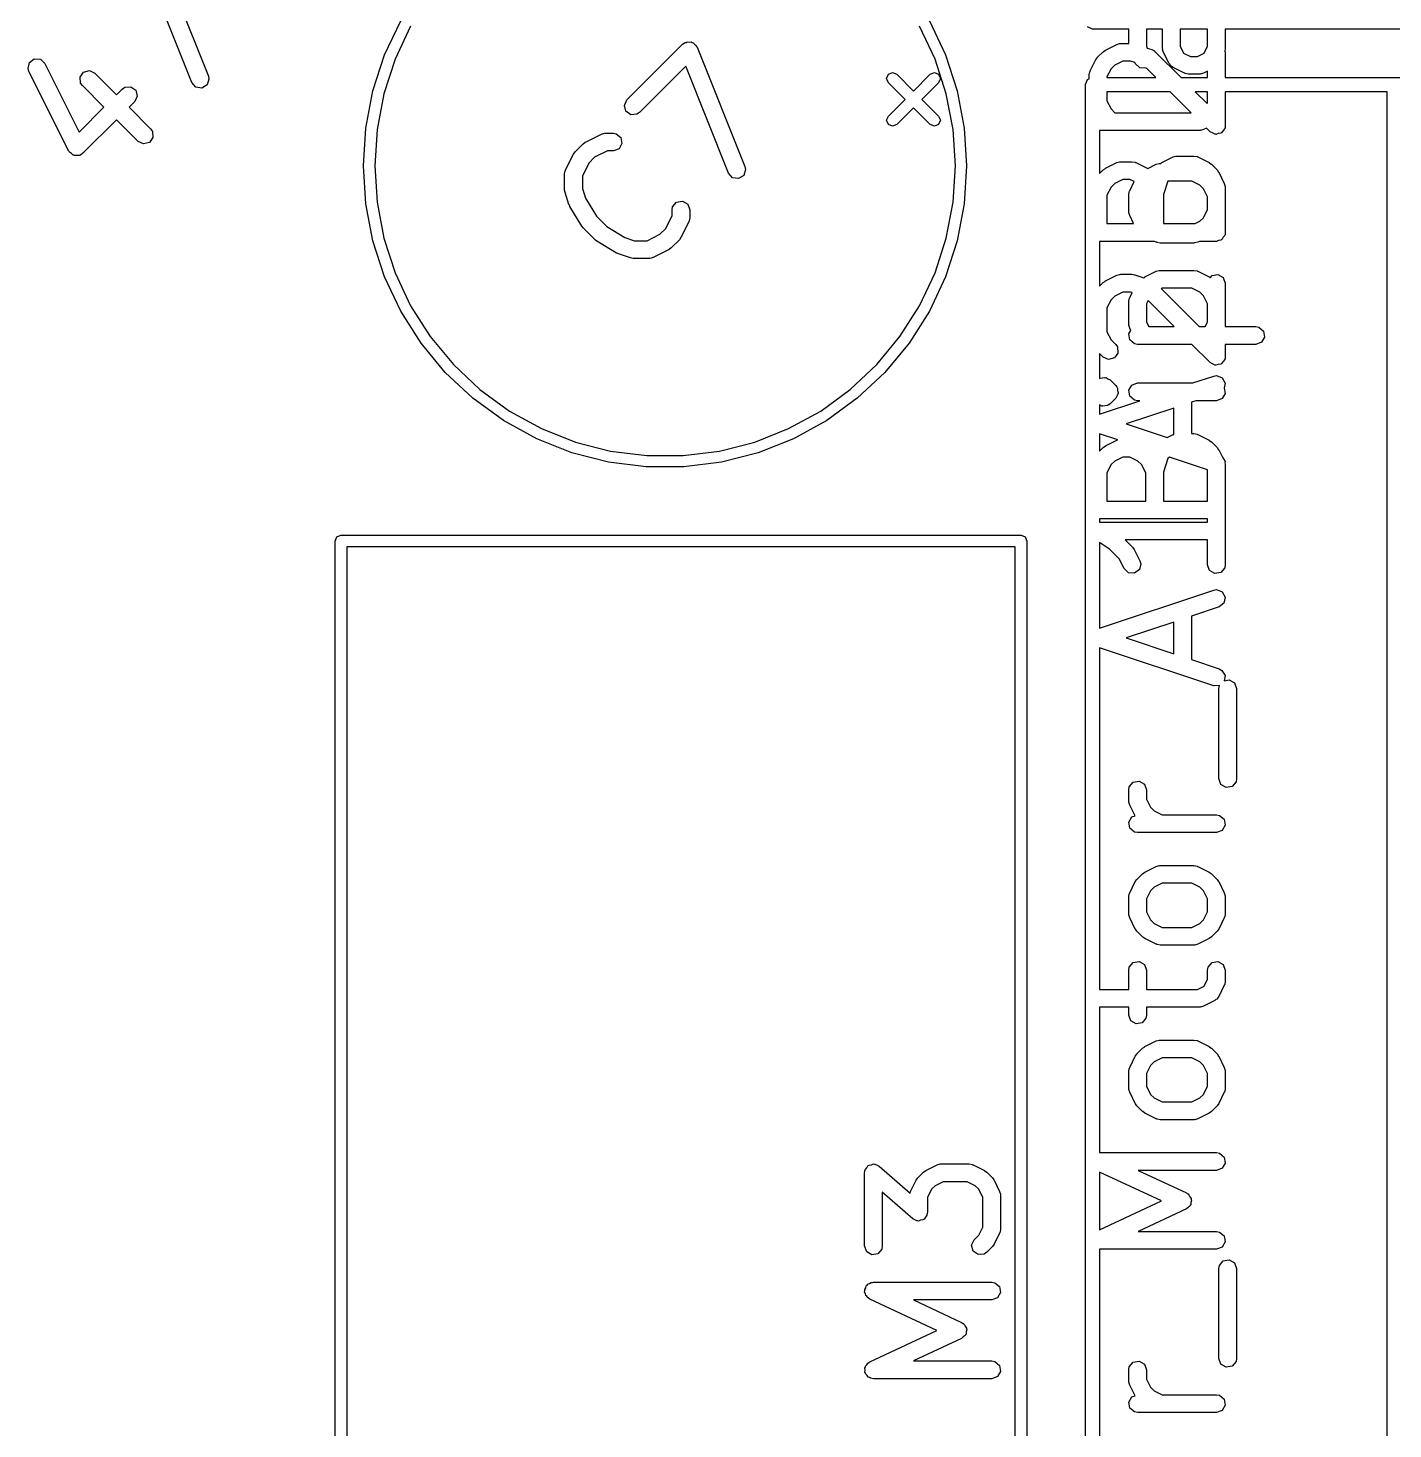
# Model space of a CAD drawing. Extents: x 97.5 to 143.9, y -109.8 to -49.
# Drawn here: x 97.48 to 109.02, y -82.51 to -70.66 of the extents above; entities that cross this region are included whole.
import ezdxf

# ---------------------------------------------------------------- set-up
doc = ezdxf.new("R2010")
doc.units = 0
doc.layers.add('BLACK', color=7, linetype='CONTINUOUS')

msp = doc.modelspace()

# ---------------------------------------------------------------- linework, layer by layer
at = {"layer": 'BLACK', "linetype": 'CONTINUOUS'}
for p, q in [((98.5997, -70.0574), (99.0037, -71.0675)), ((98.8644, -71.1232), (98.5026, -70.2187)), ((100.494, -70.889), (100.631, -70.5993)), ((105.1, -70.5993), (105.236, -70.889)), ((100.714, -70.6451), (100.583, -70.9241)), ((105.148, -70.9241), (105.016, -70.6451)), ((106.48, -70.67), (106.438, -70.6524)), ((106.786, -70.67), (106.48, -70.67)), ((106.786, -70.7917), (106.786, -70.67)), ((106.936, -70.67), (106.936, -70.8156)), ((107.071, -70.67), (106.936, -70.67)), ((107.071, -70.8333), (107.071, -70.67)), ((107.221, -70.67), (107.221, -70.8156)), ((107.452, -70.67), (107.221, -70.67)), ((107.452, -70.8156), (107.452, -70.67)), ((109.21, -70.67), (107.602, -70.67)), ((107.602, -70.67), (107.602, -70.8333)), ((102.543, -71.2696), (103.014, -70.7982)), ((103.014, -70.7982), (103.036, -70.7833)), ((103.036, -70.7833), (103.044, -70.7825)), ((103.044, -70.7825), (103.052, -70.7778)), ((103.052, -70.7778), (103.069, -70.7803)), ((103.069, -70.7803), (103.087, -70.7788)), ((103.087, -70.7788), (103.094, -70.7839)), ((103.094, -70.7839), (103.103, -70.7852)), ((103.103, -70.7852), (103.114, -70.7982)), ((103.114, -70.7982), (103.129, -70.8082)), ((103.129, -70.8082), (103.131, -70.8168)), ((103.131, -70.8168), (103.137, -70.8234)), ((103.137, -70.8234), (103.541, -71.8336)), ((106.57, -70.8613), (106.588, -70.8484)), ((106.588, -70.8484), (106.589, -70.8472)), ((106.589, -70.8472), (106.684, -70.7996)), ((106.684, -70.7996), (106.709, -70.7922)), ((106.709, -70.7922), (106.714, -70.7932)), ((106.714, -70.7932), (106.718, -70.7917)), ((106.718, -70.7917), (106.786, -70.7917)), ((106.936, -70.8156), (106.943, -70.8311)), ((106.943, -70.8311), (106.98, -70.8431)), ((106.98, -70.8431), (107.003, -70.8555)), ((107.073, -70.8375), (107.071, -70.8333)), ((107.072, -70.8419), (107.073, -70.8375)), ((107.079, -70.8669), (107.072, -70.8419)), ((107.221, -70.8156), (107.25, -70.8727)), ((107.424, -70.8727), (107.452, -70.8156)), ((107.602, -70.8333), (107.598, -70.8558)), ((97.479, -71.0029), (97.491, -70.953)), ((97.491, -70.953), (97.5322, -70.9225)), ((97.5322, -70.9225), (97.5834, -70.9256)), ((97.5834, -70.9256), (97.6206, -70.9608)), ((97.6206, -70.9608), (97.9108, -71.5412)), ((100.395, -71.1936), (100.494, -70.889)), ((100.583, -70.9241), (100.488, -71.2172)), ((105.243, -71.2172), (105.148, -70.9241)), ((105.236, -70.889), (105.335, -71.1936)), ((106.46, -71.0236), (106.508, -70.9284)), ((106.508, -70.9284), (106.521, -70.9104)), ((106.521, -70.9104), (106.522, -70.9089)), ((106.522, -70.9089), (106.57, -70.8613)), ((106.736, -70.9417), (106.667, -70.9759)), ((106.801, -70.9417), (106.736, -70.9417)), ((106.837, -70.9537), (106.801, -70.9417)), ((106.841, -70.9621), (106.837, -70.9537)), ((106.879, -70.9974), (106.841, -70.9621)), ((107.003, -70.8555), (107.005, -70.8594)), ((107.005, -70.8594), (107.009, -70.8613)), ((107.009, -70.8613), (107.228, -71.08)), ((107.127, -70.9621), (107.079, -70.8669)), ((107.135, -70.9698), (107.127, -70.9621)), ((107.14, -70.9801), (107.135, -70.9698)), ((107.25, -70.8727), (107.307, -70.9012)), ((107.307, -70.9012), (107.367, -70.9012)), ((107.367, -70.9012), (107.424, -70.8727)), ((107.598, -70.8558), (107.602, -70.8667)), ((107.602, -70.8667), (107.602, -71.08)), ((97.4865, -71.0279), (97.479, -71.0029)), ((97.8232, -71.7013), (97.4865, -71.0279)), ((97.9188, -71.076), (97.9483, -71.0339)), ((97.9233, -71.1271), (97.9188, -71.076)), ((97.9483, -71.0339), (97.9978, -71.0207)), ((97.9978, -71.0207), (98.0443, -71.0423)), ((98.0443, -71.0423), (98.227, -71.225)), ((99.0037, -71.0675), (99.009, -71.093)), ((103.04, -70.9847), (102.649, -71.3757)), ((103.402, -71.8893), (103.04, -70.9847)), ((104.739, -71.088), (104.754, -71.0527)), ((104.754, -71.1234), (104.739, -71.088)), ((104.754, -71.0527), (104.789, -71.038)), ((104.789, -71.038), (104.825, -71.0527)), ((104.825, -71.0527), (104.966, -71.1941)), ((104.966, -71.1941), (105.108, -71.0527)), ((105.108, -71.0527), (105.143, -71.038)), ((105.143, -71.038), (105.178, -71.0527)), ((105.178, -71.0527), (105.193, -71.088)), ((105.193, -71.088), (105.178, -71.1234)), ((106.452, -71.0571), (106.457, -71.0315)), ((106.452, -71.0914), (106.452, -71.0571)), ((106.457, -71.0315), (106.46, -71.0281)), ((106.46, -71.0281), (106.46, -71.0236)), ((106.637, -71.0063), (106.602, -71.0748)), ((106.602, -71.0748), (106.602, -71.08)), ((106.602, -71.08), (107.016, -71.08)), ((106.667, -70.9759), (106.637, -71.0063)), ((106.93, -71.0005), (106.879, -70.9974)), ((106.933, -70.9978), (106.93, -71.0005)), ((107.016, -71.08), (106.933, -70.9978)), ((107.161, -70.9957), (107.14, -70.9801)), ((107.256, -71.0433), (107.161, -70.9957)), ((107.228, -71.08), (107.452, -71.08)), ((107.26, -71.0438), (107.256, -71.0433)), ((107.264, -71.0467), (107.26, -71.0438)), ((107.289, -71.0512), (107.264, -71.0467)), ((107.385, -71.0512), (107.289, -71.0512)), ((107.389, -71.0497), (107.385, -71.0512)), ((107.393, -71.0507), (107.389, -71.0497)), ((107.418, -71.0433), (107.393, -71.0507)), ((107.452, -71.0261), (107.418, -71.0433)), ((107.452, -71.08), (107.452, -71.0261)), ((107.602, -71.08), (109.28, -71.08)), ((97.9382, -71.1484), (97.9233, -71.1271)), ((98.1209, -71.3311), (97.9382, -71.1484)), ((98.227, -71.225), (98.275, -71.177)), ((98.275, -71.177), (98.2963, -71.1621)), ((98.2963, -71.1621), (98.3474, -71.1576)), ((98.3474, -71.1576), (98.3894, -71.187)), ((98.3894, -71.187), (98.4027, -71.2366)), ((98.8986, -71.1615), (98.8644, -71.1232)), ((98.9494, -71.1688), (98.8986, -71.1615)), ((98.993, -71.1418), (98.9494, -71.1688)), ((99.009, -71.093), (98.993, -71.1418)), ((100.335, -71.5081), (100.395, -71.1936)), ((104.895, -71.2648), (104.754, -71.1234)), ((105.178, -71.1234), (105.037, -71.2648)), ((105.335, -71.1936), (105.395, -71.5081)), ((106.42, -71.14), (106.438, -71.0976)), ((106.42, -86.2552), (106.42, -71.14)), ((106.438, -71.0976), (106.452, -71.0914)), ((106.602, -71.2), (106.602, -71.2775)), ((107.136, -71.2), (106.602, -71.2)), ((107.313, -71.3774), (107.136, -71.2)), ((107.348, -71.2), (107.448, -71.3004)), ((107.452, -71.2), (107.348, -71.2)), ((107.452, -71.2918), (107.452, -71.2)), ((108.97, -71.2), (107.602, -71.2)), ((107.602, -71.2), (107.602, -71.4857)), ((108.97, -91.4), (108.97, -71.2)), ((98.381, -71.2831), (98.333, -71.3311)), ((98.4027, -71.2366), (98.381, -71.2831)), ((100.488, -71.2172), (100.43, -71.5201)), ((102.521, -71.3161), (102.543, -71.2696)), ((102.534, -71.3657), (102.521, -71.3161)), ((104.754, -71.4062), (104.895, -71.2648)), ((105.037, -71.2648), (105.178, -71.4062)), ((105.301, -71.5201), (105.243, -71.2172)), ((106.602, -71.2775), (106.637, -71.346)), ((107.448, -71.3004), (107.452, -71.2918)), ((97.9108, -71.5412), (98.1209, -71.3311)), ((98.227, -71.4371), (97.9433, -71.7208)), ((98.4096, -71.6198), (98.227, -71.4371)), ((98.333, -71.3311), (98.5157, -71.5138)), ((102.576, -71.3951), (102.534, -71.3657)), ((102.628, -71.3906), (102.576, -71.3951)), ((102.649, -71.3757), (102.628, -71.3906)), ((104.739, -71.4416), (104.754, -71.4062)), ((104.754, -71.4769), (104.739, -71.4416)), ((104.966, -71.3355), (104.825, -71.4769)), ((105.108, -71.4769), (104.966, -71.3355)), ((105.178, -71.4062), (105.193, -71.4416)), ((105.193, -71.4416), (105.178, -71.4769)), ((106.637, -71.346), (106.668, -71.3774)), ((106.668, -71.3774), (107.313, -71.3774)), ((98.5157, -71.5138), (98.5307, -71.5351)), ((98.5307, -71.5351), (98.5351, -71.5862)), ((100.315, -71.8277), (100.335, -71.5081)), ((100.43, -71.5201), (100.41, -71.8277)), ((102.192, -71.626), (102.327, -71.5586)), ((102.327, -71.5586), (102.352, -71.5512)), ((102.352, -71.5512), (102.356, -71.5522)), ((102.356, -71.5522), (102.36, -71.5507)), ((102.36, -71.5507), (102.428, -71.5507)), ((102.428, -71.5507), (102.453, -71.5552)), ((102.453, -71.5552), (102.492, -71.5882)), ((104.789, -71.4916), (104.754, -71.4769)), ((104.825, -71.4769), (104.789, -71.4916)), ((105.143, -71.4916), (105.108, -71.4769)), ((105.178, -71.4769), (105.143, -71.4916)), ((105.32, -71.8277), (105.301, -71.5201)), ((105.395, -71.5081), (105.415, -71.8277)), ((107.385, -71.5274), (106.54, -71.5274)), ((106.54, -71.5274), (106.54, -71.8908)), ((107.389, -71.5258), (107.385, -71.5274)), ((107.393, -71.5269), (107.389, -71.5258)), ((107.418, -71.5195), (107.393, -71.5269)), ((107.443, -71.5071), (107.418, -71.5195)), ((107.474, -71.5387), (107.443, -71.5071)), ((107.495, -71.5483), (107.474, -71.5387)), ((107.514, -71.5596), (107.495, -71.5483)), ((107.518, -71.559), (107.514, -71.5596)), ((107.521, -71.5604), (107.518, -71.559)), ((107.543, -71.5546), (107.521, -71.5604)), ((107.565, -71.5507), (107.543, -71.5546)), ((107.567, -71.548), (107.565, -71.5507)), ((107.57, -71.5472), (107.567, -71.548)), ((107.583, -71.5287), (107.57, -71.5472)), ((107.598, -71.5114), (107.583, -71.5287)), ((107.599, -71.5068), (107.598, -71.5114)), ((107.6, -71.5051), (107.599, -71.5068)), ((107.602, -71.4857), (107.6, -71.5018)), ((107.6, -71.5018), (107.6, -71.5051)), ((98.4561, -71.6415), (98.4096, -71.6198)), ((98.5057, -71.6282), (98.4561, -71.6415)), ((98.5351, -71.5862), (98.5057, -71.6282)), ((102.105, -71.7074), (102.172, -71.64)), ((102.172, -71.64), (102.191, -71.6272)), ((102.191, -71.6272), (102.192, -71.626)), ((102.501, -71.6387), (102.476, -71.6832)), ((102.492, -71.5882), (102.501, -71.6387)), ((97.8273, -71.7053), (97.8232, -71.7013)), ((97.8288, -71.7108), (97.8273, -71.7053)), ((97.8456, -71.7226), (97.8288, -71.7108)), ((97.8604, -71.7366), (97.8456, -71.7226)), ((97.8662, -71.737), (97.8604, -71.7366)), ((97.8708, -71.7402), (97.8662, -71.737)), ((97.8912, -71.7385), (97.8708, -71.7402)), ((97.9116, -71.7397), (97.8912, -71.7385)), ((97.9162, -71.7363), (97.9116, -71.7397)), ((97.922, -71.7358), (97.9162, -71.7363)), ((97.9433, -71.7208), (97.922, -71.7358)), ((102.024, -71.8615), (102.091, -71.7269)), ((102.091, -71.7269), (102.104, -71.7088)), ((102.104, -71.7088), (102.105, -71.7074)), ((102.27, -71.7547), (102.22, -71.8048)), ((102.378, -71.7007), (102.27, -71.7547)), ((102.428, -71.7007), (102.378, -71.7007)), ((102.476, -71.6832), (102.428, -71.7007)), ((106.589, -71.8472), (106.684, -71.7996)), ((106.684, -71.7996), (106.709, -71.7922)), ((106.709, -71.7922), (106.714, -71.7932)), ((106.714, -71.7932), (106.718, -71.7917)), ((106.718, -71.7917), (106.813, -71.7917)), ((106.813, -71.7917), (106.839, -71.7962)), ((106.839, -71.7962), (106.842, -71.7991)), ((106.842, -71.7991), (106.847, -71.7996)), ((106.847, -71.7996), (106.942, -71.8472)), ((107.064, -71.8008), (107.065, -71.7996)), ((107.065, -71.7996), (107.161, -71.752)), ((107.161, -71.752), (107.185, -71.7445)), ((107.185, -71.7445), (107.19, -71.7456)), ((107.19, -71.7456), (107.194, -71.744)), ((107.194, -71.744), (107.337, -71.744)), ((107.337, -71.744), (107.363, -71.7486)), ((107.363, -71.7486), (107.366, -71.7515)), ((107.366, -71.7515), (107.37, -71.752)), ((107.37, -71.752), (107.466, -71.7996)), ((107.466, -71.7996), (107.484, -71.8129)), ((100.335, -72.1473), (100.315, -71.8277)), ((100.41, -71.8277), (100.43, -72.1354)), ((102.016, -71.8951), (102.02, -71.8694)), ((102.016, -72.0298), (102.016, -71.8951)), ((102.02, -71.8694), (102.023, -71.866)), ((102.023, -71.866), (102.024, -71.8615)), ((102.22, -71.8048), (102.166, -71.9128)), ((102.166, -71.9128), (102.166, -72.0176)), ((103.436, -71.9275), (103.402, -71.8893)), ((103.53, -71.9078), (103.487, -71.9348)), ((103.546, -71.8591), (103.53, -71.9078)), ((103.541, -71.8336), (103.546, -71.8591)), ((105.301, -72.1354), (105.32, -71.8277)), ((105.415, -71.8277), (105.395, -72.1473)), ((106.54, -71.8908), (106.57, -71.8613)), ((106.57, -71.8613), (106.588, -71.8484)), ((106.588, -71.8484), (106.589, -71.8472)), ((106.942, -71.8472), (106.946, -71.8499)), ((106.946, -71.8499), (107.018, -71.8139)), ((107.018, -71.8139), (107.043, -71.8064)), ((107.043, -71.8064), (107.047, -71.8075)), ((107.047, -71.8075), (107.051, -71.806)), ((107.051, -71.806), (107.057, -71.806)), ((107.057, -71.806), (107.064, -71.8008)), ((107.484, -71.8129), (107.485, -71.8136)), ((107.485, -71.8136), (107.533, -71.8613)), ((107.533, -71.8613), (107.546, -71.8796)), ((107.546, -71.8796), (107.547, -71.8807)), ((107.547, -71.8807), (107.594, -71.976)), ((102.016, -72.0313), (102.016, -72.0298)), ((102.02, -72.0535), (102.016, -72.0313)), ((102.166, -72.0176), (102.193, -72.0993)), ((103.487, -71.9348), (103.436, -71.9275)), ((106.637, -72.0063), (106.602, -72.0748)), ((106.667, -71.9759), (106.637, -72.0063)), ((106.736, -71.9417), (106.667, -71.9759)), ((106.795, -71.9417), (106.736, -71.9417)), ((106.794, -72.0379), (106.832, -71.9602)), ((106.832, -71.9602), (106.795, -71.9417)), ((107.116, -71.956), (107.079, -72.0693)), ((107.319, -71.956), (107.116, -71.956)), ((107.388, -71.9902), (107.319, -71.956)), ((107.418, -72.0206), (107.388, -71.9902)), ((107.452, -72.0891), (107.418, -72.0206)), ((107.594, -71.976), (107.602, -72.0009)), ((107.602, -72.0009), (107.601, -72.0053)), ((107.601, -72.0053), (107.602, -72.0095)), ((107.602, -72.0095), (107.602, -72.3905)), ((100.395, -72.4619), (100.335, -72.1473)), ((100.43, -72.1354), (100.488, -72.4382)), ((102.053, -72.1545), (102.02, -72.0535)), ((102.056, -72.1573), (102.053, -72.1545)), ((102.193, -72.0993), (102.285, -72.2526)), ((102.929, -72.1725), (102.962, -72.1332)), ((102.962, -72.1332), (103.013, -72.1243)), ((103.013, -72.1243), (103.057, -72.1499)), ((103.057, -72.1499), (103.075, -72.1981)), ((105.243, -72.4382), (105.301, -72.1354)), ((105.395, -72.1473), (105.335, -72.4619)), ((106.602, -72.0748), (106.602, -72.3155)), ((106.786, -72.0714), (106.79, -72.0458)), ((106.786, -72.2143), (106.786, -72.0714)), ((106.79, -72.0458), (106.793, -72.0423)), ((106.793, -72.0423), (106.794, -72.0379)), ((107.079, -72.0693), (107.079, -72.3155)), ((107.452, -72.1966), (107.452, -72.0891)), ((102.06, -72.1694), (102.056, -72.1573)), ((102.161, -72.3377), (102.06, -72.1694)), ((102.285, -72.2526), (102.373, -72.3406)), ((102.871, -72.3557), (102.925, -72.2478)), ((102.925, -72.1981), (102.929, -72.1725)), ((102.925, -72.2478), (102.925, -72.1981)), ((103.075, -72.2655), (103.07, -72.2911)), ((103.075, -72.1981), (103.075, -72.2655)), ((106.787, -72.2185), (106.786, -72.2143)), ((106.786, -72.2229), (106.787, -72.2185)), ((106.794, -72.2478), (106.786, -72.2229)), ((106.827, -72.3155), (106.794, -72.2478)), ((107.388, -72.2955), (107.418, -72.2651)), ((107.418, -72.2651), (107.452, -72.1966)), ((102.164, -72.3399), (102.161, -72.3377)), ((102.172, -72.3522), (102.164, -72.3399)), ((102.273, -72.4532), (102.172, -72.3522)), ((102.373, -72.3406), (102.526, -72.4326)), ((102.821, -72.4059), (102.871, -72.3557)), ((103.067, -72.299), (103, -72.4337)), ((103.068, -72.2946), (103.067, -72.299)), ((103.07, -72.2911), (103.068, -72.2946)), ((106.602, -72.3155), (106.827, -72.3155)), ((107.079, -72.3155), (107.348, -72.3155)), ((107.348, -72.3155), (107.388, -72.2955)), ((107.602, -72.3905), (107.601, -72.4002)), ((100.494, -72.7665), (100.395, -72.4619)), ((100.488, -72.4382), (100.583, -72.7314)), ((102.277, -72.4547), (102.273, -72.4532)), ((102.288, -72.4645), (102.277, -72.4547)), ((102.456, -72.5655), (102.288, -72.4645)), ((102.526, -72.4326), (102.608, -72.4598)), ((102.608, -72.4598), (102.713, -72.4598)), ((102.713, -72.4598), (102.821, -72.4059)), ((102.986, -72.4532), (102.918, -72.5205)), ((103, -72.4337), (102.986, -72.4517)), ((102.986, -72.4517), (102.986, -72.4532)), ((105.148, -72.7314), (105.243, -72.4382)), ((105.335, -72.4619), (105.236, -72.7665)), ((107.005, -72.4655), (106.54, -72.4655)), ((106.54, -72.4655), (106.54, -72.8432)), ((107.018, -72.4718), (107.005, -72.4655)), ((107.022, -72.4724), (107.018, -72.4718)), ((107.026, -72.4752), (107.022, -72.4724)), ((107.051, -72.4798), (107.026, -72.4752)), ((107.337, -72.4798), (107.051, -72.4798)), ((107.341, -72.4782), (107.337, -72.4798)), ((107.345, -72.4793), (107.341, -72.4782)), ((107.37, -72.4718), (107.345, -72.4793)), ((107.383, -72.4655), (107.37, -72.4718)), ((107.527, -72.4655), (107.383, -72.4655)), ((107.546, -72.4588), (107.527, -72.4655)), ((107.565, -72.4554), (107.546, -72.4588)), ((107.569, -72.4502), (107.565, -72.4554)), ((107.576, -72.4479), (107.569, -72.4502)), ((107.585, -72.4311), (107.576, -72.4479)), ((107.598, -72.4161), (107.585, -72.4311)), ((107.6, -72.4064), (107.598, -72.4161)), ((107.601, -72.4035), (107.6, -72.4064)), ((107.601, -72.4002), (107.601, -72.4035)), ((102.46, -72.5662), (102.456, -72.5655)), ((102.471, -72.5723), (102.46, -72.5662)), ((102.572, -72.606), (102.471, -72.5723)), ((102.574, -72.606), (102.572, -72.606)), ((102.596, -72.6098), (102.574, -72.606)), ((102.731, -72.6098), (102.596, -72.6098)), ((102.735, -72.6083), (102.731, -72.6098)), ((102.739, -72.6094), (102.735, -72.6083)), ((102.764, -72.6019), (102.739, -72.6094)), ((102.899, -72.5346), (102.764, -72.6019)), ((102.9, -72.5334), (102.899, -72.5346)), ((102.918, -72.5205), (102.9, -72.5334)), ((100.583, -72.7314), (100.714, -73.0104)), ((105.016, -73.0104), (105.148, -72.7314)), ((106.684, -72.752), (106.709, -72.7445)), ((106.709, -72.7445), (106.714, -72.7456)), ((106.714, -72.7456), (106.718, -72.744)), ((106.718, -72.744), (106.813, -72.744)), ((106.813, -72.744), (106.835, -72.7479)), ((106.835, -72.7479), (106.837, -72.7479)), ((106.837, -72.7479), (106.913, -72.7733)), ((106.922, -72.7663), (107.018, -72.7186)), ((107.018, -72.7186), (107.043, -72.7112)), ((107.043, -72.7112), (107.047, -72.7122)), ((107.047, -72.7122), (107.051, -72.7107)), ((107.051, -72.7107), (107.337, -72.7107)), ((107.337, -72.7107), (107.363, -72.7152)), ((107.363, -72.7152), (107.366, -72.7181)), ((107.366, -72.7181), (107.37, -72.7186)), ((107.37, -72.7186), (107.466, -72.7663)), ((107.49, -72.7541), (107.54, -72.7452)), ((107.54, -72.7452), (107.585, -72.7708)), ((100.631, -73.0562), (100.494, -72.7665)), ((105.236, -72.7665), (105.1, -73.0562)), ((106.54, -72.8432), (106.57, -72.8136)), ((106.57, -72.8136), (106.588, -72.8008)), ((106.588, -72.8008), (106.589, -72.7996)), ((106.589, -72.7996), (106.684, -72.752)), ((106.913, -72.7733), (106.921, -72.7674)), ((106.921, -72.7674), (106.922, -72.7663)), ((107.069, -72.8607), (107.06, -72.865)), ((107.06, -72.865), (107.382, -73.1869)), ((107.319, -72.8607), (107.069, -72.8607)), ((107.388, -72.895), (107.319, -72.8607)), ((107.466, -72.7663), (107.474, -72.7727)), ((107.474, -72.7727), (107.49, -72.7541)), ((107.585, -72.7708), (107.602, -72.819)), ((107.602, -72.819), (107.602, -73.1869)), ((106.637, -72.9587), (106.602, -73.0272)), ((106.667, -72.9283), (106.637, -72.9587)), ((106.736, -72.894), (106.667, -72.9283)), ((106.801, -72.894), (106.736, -72.894)), ((106.786, -72.9762), (106.79, -72.9505)), ((106.786, -73.1667), (106.786, -72.9762)), ((106.79, -72.9505), (106.793, -72.9471)), ((106.793, -72.9471), (106.794, -72.9426)), ((106.794, -72.9426), (106.816, -72.8989)), ((106.816, -72.8989), (106.801, -72.894)), ((106.95, -72.9663), (106.936, -72.9939)), ((107.17, -73.1869), (106.95, -72.9663)), ((107.418, -72.9254), (107.388, -72.895)), ((107.452, -72.9939), (107.418, -72.9254)), ((100.802, -73.3266), (100.631, -73.0562)), ((100.714, -73.0104), (100.879, -73.2707)), ((104.851, -73.2707), (105.016, -73.0104)), ((105.1, -73.0562), (104.928, -73.3266)), ((106.602, -73.0272), (106.602, -73.2299)), ((106.936, -72.9939), (106.936, -73.149)), ((107.452, -73.149), (107.452, -72.9939)), ((106.787, -73.1709), (106.786, -73.1667)), ((106.786, -73.1752), (106.787, -73.1709)), ((106.794, -73.2002), (106.786, -73.1752)), ((106.787, -73.2489), (106.804, -73.22)), ((106.804, -73.22), (106.794, -73.2002)), ((106.936, -73.149), (106.955, -73.1869)), ((106.955, -73.1869), (107.17, -73.1869)), ((107.382, -73.1869), (107.433, -73.1869)), ((107.433, -73.1869), (107.452, -73.149)), ((107.602, -73.1869), (107.861, -73.1869)), ((107.861, -73.1869), (107.886, -73.1914)), ((107.886, -73.1914), (107.926, -73.2244)), ((101.006, -73.5733), (100.802, -73.3266)), ((100.879, -73.2707), (101.076, -73.5082)), ((104.655, -73.5082), (104.851, -73.2707)), ((104.928, -73.3266), (104.724, -73.5733)), ((106.602, -73.2299), (106.637, -73.2984)), ((106.637, -73.2984), (106.676, -73.3374)), ((106.676, -73.3374), (106.691, -73.3588)), ((106.796, -73.2994), (106.787, -73.2489)), ((106.835, -73.3324), (106.796, -73.2994)), ((106.861, -73.3369), (106.835, -73.3324)), ((107.32, -73.3369), (106.861, -73.3369)), ((107.474, -73.4911), (107.32, -73.3369)), ((107.861, -73.3369), (107.602, -73.3369)), ((107.602, -73.3369), (107.602, -73.4381)), ((107.909, -73.3194), (107.861, -73.3369)), ((107.935, -73.2749), (107.909, -73.3194)), ((107.926, -73.2244), (107.935, -73.2749)), ((106.57, -73.4435), (106.54, -73.4139)), ((106.54, -73.4139), (106.54, -73.6248)), ((106.616, -73.4652), (106.57, -73.4435)), ((106.666, -73.4519), (106.616, -73.4652)), ((106.695, -73.4099), (106.666, -73.4519)), ((106.691, -73.3588), (106.695, -73.4099)), ((107.599, -73.4592), (107.598, -73.4637)), ((107.6, -73.4575), (107.599, -73.4592)), ((107.602, -73.4381), (107.6, -73.4542)), ((107.6, -73.4542), (107.6, -73.4575)), ((101.24, -73.7926), (101.006, -73.5733)), ((101.076, -73.5082), (101.3, -73.7192)), ((104.43, -73.7192), (104.655, -73.5082)), ((104.724, -73.5733), (104.491, -73.7926)), ((107.495, -73.5007), (107.474, -73.4911)), ((107.514, -73.512), (107.495, -73.5007)), ((107.518, -73.5114), (107.514, -73.512)), ((107.521, -73.5128), (107.518, -73.5114)), ((107.543, -73.507), (107.521, -73.5128)), ((107.565, -73.503), (107.543, -73.507)), ((107.567, -73.5004), (107.565, -73.503)), ((107.57, -73.4995), (107.567, -73.5004)), ((107.583, -73.481), (107.57, -73.4995)), ((107.598, -73.4637), (107.583, -73.481)), ((106.54, -73.6248), (106.543, -73.6225)), ((106.543, -73.6225), (106.563, -73.6208)), ((106.563, -73.6208), (106.582, -73.6158)), ((106.582, -73.6158), (106.588, -73.6186)), ((106.588, -73.6186), (106.594, -73.618)), ((106.594, -73.618), (106.61, -73.6292)), ((106.61, -73.6292), (106.628, -73.6374)), ((106.628, -73.6374), (106.676, -73.6851)), ((106.676, -73.6851), (106.681, -73.6932)), ((106.681, -73.6932), (106.684, -73.6951)), ((106.684, -73.6951), (106.685, -73.6983)), ((106.787, -73.7251), (106.813, -73.6806)), ((106.813, -73.6806), (106.861, -73.6631)), ((106.861, -73.6631), (107.329, -73.6631)), ((107.329, -73.6631), (107.504, -73.605)), ((107.504, -73.605), (107.529, -73.6012)), ((107.529, -73.6012), (107.577, -73.6201)), ((107.577, -73.6201), (107.602, -73.6652)), ((107.602, -73.6652), (107.593, -73.7058)), ((101.499, -73.9808), (101.24, -73.7926)), ((101.3, -73.7192), (101.55, -73.9004)), ((104.181, -73.9004), (104.43, -73.7192)), ((104.491, -73.7926), (104.232, -73.9808)), ((106.54, -73.9263), (106.879, -73.8131)), ((106.676, -73.7911), (106.628, -73.8387)), ((106.684, -73.7735), (106.676, -73.7911)), ((106.695, -73.7575), (106.684, -73.7735)), ((106.685, -73.6983), (106.685, -73.6985)), ((106.685, -73.6985), (106.688, -73.7006)), ((106.688, -73.7006), (106.688, -73.7026)), ((106.688, -73.7026), (106.691, -73.7064)), ((106.691, -73.7064), (106.692, -73.7258)), ((106.692, -73.7258), (106.697, -73.7446)), ((106.696, -73.7511), (106.695, -73.7541)), ((106.695, -73.7541), (106.695, -73.7575)), ((106.697, -73.7446), (106.696, -73.7477)), ((106.696, -73.7477), (106.696, -73.7511)), ((106.796, -73.7756), (106.787, -73.7251)), ((106.835, -73.8086), (106.796, -73.7756)), ((106.861, -73.8131), (106.835, -73.8086)), ((106.879, -73.8131), (106.861, -73.8131)), ((107.354, -73.8131), (107.317, -73.8255)), ((107.527, -73.8131), (107.354, -73.8131)), ((107.576, -73.7955), (107.527, -73.8131)), ((107.601, -73.7511), (107.576, -73.7955)), ((107.593, -73.7058), (107.601, -73.7511)), ((101.55, -73.9004), (101.82, -74.049)), ((103.91, -74.049), (104.181, -73.9004)), ((106.556, -73.8582), (106.54, -73.8472)), ((106.54, -73.8472), (106.54, -73.9263)), ((106.562, -73.8576), (106.556, -73.8582)), ((106.568, -73.8604), (106.562, -73.8576)), ((106.587, -73.8554), (106.568, -73.8604)), ((106.607, -73.8537), (106.587, -73.8554)), ((106.615, -73.848), (106.607, -73.8537)), ((106.618, -73.8472), (106.615, -73.848)), ((106.62, -73.8444), (106.618, -73.8472)), ((106.628, -73.8387), (106.62, -73.8444)), ((107.167, -73.8755), (106.765, -74.0095)), ((107.167, -74.0978), (107.167, -73.8755)), ((107.317, -73.8255), (107.317, -74.0917)), ((101.78, -74.1351), (101.499, -73.9808)), ((101.82, -74.049), (102.107, -74.1624)), ((103.624, -74.1624), (103.91, -74.049)), ((104.232, -73.9808), (103.951, -74.1351)), ((106.765, -74.0095), (107.11, -74.1247)), ((102.077, -74.2529), (101.78, -74.1351)), ((102.107, -74.1624), (102.405, -74.2391)), ((103.325, -74.2391), (103.624, -74.1624)), ((103.951, -74.1351), (103.653, -74.2529)), ((106.694, -74.1442), (106.54, -74.0928)), ((106.54, -74.0928), (106.54, -74.2385)), ((106.589, -74.1948), (106.684, -74.1472)), ((106.684, -74.1472), (106.694, -74.1442)), ((107.11, -74.1247), (107.161, -74.0996)), ((107.161, -74.0996), (107.167, -74.0978)), ((107.317, -74.0917), (107.337, -74.0917)), ((107.337, -74.0917), (107.363, -74.0962)), ((107.363, -74.0962), (107.366, -74.0991)), ((107.366, -74.0991), (107.37, -74.0996)), ((107.37, -74.0996), (107.466, -74.1472)), ((107.466, -74.1472), (107.484, -74.1606)), ((107.484, -74.1606), (107.485, -74.1613)), ((107.485, -74.1613), (107.533, -74.2089)), ((102.387, -74.3326), (102.077, -74.2529)), ((102.405, -74.2391), (102.711, -74.2777)), ((102.711, -74.2777), (103.019, -74.2777)), ((103.019, -74.2777), (103.325, -74.2391)), ((103.653, -74.2529), (103.343, -74.3326)), ((106.54, -74.2385), (106.57, -74.2089)), ((106.57, -74.2089), (106.588, -74.196)), ((106.588, -74.196), (106.589, -74.1948)), ((107.533, -74.2089), (107.546, -74.2272)), ((107.546, -74.2272), (107.547, -74.2284)), ((107.547, -74.2284), (107.578, -74.2903)), ((102.705, -74.3727), (102.387, -74.3326)), ((103.025, -74.3727), (102.705, -74.3727)), ((103.343, -74.3326), (103.025, -74.3727)), ((106.637, -74.354), (106.602, -74.4225)), ((106.667, -74.3235), (106.637, -74.354)), ((106.736, -74.2893), (106.667, -74.3235)), ((106.795, -74.2893), (106.736, -74.2893)), ((106.864, -74.3235), (106.795, -74.2893)), ((106.894, -74.354), (106.864, -74.3235)), ((106.929, -74.4225), (106.894, -74.354)), ((107.117, -74.3024), (107.079, -74.4169)), ((107.13, -74.2894), (107.117, -74.3024)), ((107.452, -74.3969), (107.13, -74.2894)), ((107.452, -74.6631), (107.452, -74.3969)), ((107.578, -74.2903), (107.601, -74.3278)), ((107.601, -74.3278), (107.599, -74.3394)), ((107.599, -74.3394), (107.602, -74.3486)), ((107.602, -74.3486), (107.601, -74.3529)), ((107.601, -74.3529), (107.602, -74.3571)), ((107.602, -74.3571), (107.602, -75.2)), ((106.602, -74.4225), (106.602, -74.6631)), ((106.929, -74.6631), (106.929, -74.4225)), ((107.079, -74.4169), (107.079, -74.6631)), ((106.602, -74.6631), (106.929, -74.6631)), ((107.079, -74.6631), (107.452, -74.6631)), ((106.54, -74.8131), (106.54, -74.8393)), ((107.452, -74.8131), (106.54, -74.8131)), ((106.54, -74.8393), (107.452, -74.8393)), ((107.452, -74.8393), (107.452, -74.8131)), ((100.075, -75), (100.09, -74.9646)), ((100.09, -74.9646), (100.125, -74.95)), ((100.125, -74.95), (105.875, -74.95)), ((105.875, -74.95), (105.91, -74.9646)), ((105.91, -74.9646), (105.925, -75)), ((107.452, -74.9893), (106.756, -74.9893)), ((106.756, -74.9893), (106.819, -75.0517)), ((107.452, -75.2), (107.452, -74.9893)), ((100.075, -86.5135), (100.075, -75)), ((100.175, -75.05), (100.175, -84.2973)), ((105.825, -75.05), (100.175, -75.05)), ((105.825, -86.1787), (105.825, -75.05)), ((105.925, -75), (105.925, -86.2902)), ((106.622, -75.0678), (106.54, -75.0128)), ((106.54, -75.0128), (106.54, -75.7358)), ((106.704, -75.1492), (106.622, -75.0678)), ((106.819, -75.0517), (106.831, -75.0701)), ((106.831, -75.0701), (106.833, -75.0712)), ((106.833, -75.0712), (106.88, -75.1665)), ((106.746, -75.2335), (106.704, -75.1492)), ((106.783, -75.2688), (106.746, -75.2335)), ((106.888, -75.1914), (106.876, -75.2413)), ((106.88, -75.1665), (106.888, -75.1914)), ((107.47, -75.2482), (107.452, -75.2)), ((107.598, -75.2257), (107.565, -75.265)), ((107.602, -75.2), (107.598, -75.2257)), ((106.834, -75.2719), (106.783, -75.2688)), ((106.876, -75.2413), (106.834, -75.2719)), ((107.514, -75.2739), (107.47, -75.2482)), ((107.565, -75.265), (107.514, -75.2739)), ((106.54, -75.7358), (107.504, -75.4146)), ((107.504, -75.4146), (107.529, -75.4107)), ((107.529, -75.4107), (107.577, -75.4296)), ((107.577, -75.4296), (107.602, -75.4747)), ((107.551, -75.5569), (107.317, -75.635)), ((107.591, -75.525), (107.551, -75.5569)), ((107.602, -75.4747), (107.591, -75.525)), ((107.167, -75.685), (106.765, -75.819)), ((107.167, -75.9531), (107.167, -75.685)), ((107.317, -75.635), (107.317, -76.0031)), ((106.765, -75.819), (107.167, -75.9531)), ((107.504, -76.2235), (106.54, -75.9023)), ((106.54, -75.9023), (106.54, -78.7917)), ((107.317, -76.0031), (107.551, -76.0812)), ((107.551, -76.0812), (107.574, -76.0936)), ((107.574, -76.0936), (107.601, -76.1373)), ((107.601, -76.1373), (107.594, -76.181)), ((107.594, -76.181), (107.636, -76.1738)), ((107.636, -76.1738), (107.68, -76.1994)), ((107.552, -76.2222), (107.504, -76.2235)), ((107.548, -76.2476), (107.552, -76.2222)), ((107.548, -77.0095), (107.548, -76.2476)), ((107.68, -76.1994), (107.698, -76.2476)), ((107.698, -76.2476), (107.698, -77.0095)), ((107.565, -77.0577), (107.548, -77.0095)), ((107.698, -77.0095), (107.693, -77.0352)), ((106.786, -77.1048), (106.79, -77.0791)), ((106.786, -77.2), (106.786, -77.1048)), ((106.79, -77.0791), (106.823, -77.0398)), ((106.823, -77.0398), (106.874, -77.0309)), ((106.874, -77.0309), (106.918, -77.0566)), ((106.918, -77.0566), (106.936, -77.1048)), ((106.936, -77.1048), (106.936, -77.1823)), ((107.61, -77.0834), (107.565, -77.0577)), ((107.66, -77.0745), (107.61, -77.0834)), ((107.693, -77.0352), (107.66, -77.0745)), ((106.787, -77.2042), (106.786, -77.2)), ((106.786, -77.2086), (106.787, -77.2042)), ((106.794, -77.2335), (106.786, -77.2086)), ((106.839, -77.3235), (106.794, -77.2335)), ((106.936, -77.1823), (106.97, -77.2508)), ((106.97, -77.2508), (107, -77.2812)), ((106.787, -77.3775), (106.813, -77.333)), ((106.813, -77.333), (106.839, -77.3235)), ((107, -77.2812), (107.069, -77.3155)), ((107.069, -77.3155), (107.527, -77.3155)), ((107.527, -77.3155), (107.553, -77.32)), ((107.553, -77.32), (107.592, -77.353)), ((107.592, -77.353), (107.601, -77.4035)), ((106.796, -77.428), (106.787, -77.3775)), ((106.835, -77.461), (106.796, -77.428)), ((106.861, -77.4655), (106.835, -77.461)), ((107.527, -77.4655), (106.861, -77.4655)), ((107.576, -77.4479), (107.527, -77.4655)), ((107.601, -77.4035), (107.576, -77.4479)), ((106.855, -77.8613), (106.903, -77.8136)), ((106.903, -77.8136), (106.921, -77.8008)), ((106.921, -77.8008), (106.922, -77.7996)), ((106.922, -77.7996), (107.018, -77.752)), ((107.018, -77.752), (107.043, -77.7445)), ((107.043, -77.7445), (107.047, -77.7456)), ((107.047, -77.7456), (107.051, -77.744)), ((107.051, -77.744), (107.337, -77.744)), ((107.337, -77.744), (107.363, -77.7486)), ((107.363, -77.7486), (107.366, -77.7515)), ((107.366, -77.7515), (107.37, -77.752)), ((107.37, -77.752), (107.466, -77.7996)), ((107.466, -77.7996), (107.484, -77.8129)), ((107.484, -77.8129), (107.485, -77.8136)), ((107.485, -77.8136), (107.533, -77.8613)), ((106.794, -77.976), (106.841, -77.8807)), ((106.841, -77.8807), (106.855, -77.8627)), ((106.855, -77.8627), (106.855, -77.8613)), ((106.97, -77.9587), (106.936, -78.0272)), ((107, -77.9283), (106.97, -77.9587)), ((107.069, -77.894), (107, -77.9283)), ((107.319, -77.894), (107.069, -77.894)), ((107.388, -77.9283), (107.319, -77.894)), ((107.418, -77.9587), (107.388, -77.9283)), ((107.452, -78.0272), (107.418, -77.9587)), ((107.533, -77.8613), (107.546, -77.8796)), ((107.546, -77.8796), (107.547, -77.8807)), ((107.547, -77.8807), (107.594, -77.976)), ((106.786, -78.0095), (106.79, -77.9839)), ((106.786, -78.1524), (106.786, -78.0095)), ((106.79, -77.9839), (106.793, -77.9804)), ((106.793, -77.9804), (106.794, -77.976)), ((106.936, -78.0272), (106.936, -78.1347)), ((107.452, -78.1347), (107.452, -78.0272)), ((107.594, -77.976), (107.602, -78.0009)), ((107.602, -78.0009), (107.601, -78.0053)), ((107.601, -78.0053), (107.602, -78.0095)), ((107.602, -78.0095), (107.602, -78.1524)), ((106.787, -78.1566), (106.786, -78.1524)), ((106.786, -78.161), (106.787, -78.1566)), ((106.794, -78.1859), (106.786, -78.161)), ((106.841, -78.2812), (106.794, -78.1859)), ((106.936, -78.1347), (106.97, -78.2032)), ((107.418, -78.2032), (107.452, -78.1347)), ((107.594, -78.1859), (107.547, -78.2812)), ((107.595, -78.1815), (107.594, -78.1859)), ((107.598, -78.178), (107.595, -78.1815)), ((107.602, -78.1524), (107.598, -78.178)), ((106.842, -78.2823), (106.841, -78.2812)), ((106.855, -78.3007), (106.842, -78.2823)), ((106.903, -78.3483), (106.855, -78.3007)), ((106.97, -78.2032), (107, -78.2336)), ((107, -78.2336), (107.069, -78.2679)), ((107.069, -78.2679), (107.319, -78.2679)), ((107.319, -78.2679), (107.388, -78.2336)), ((107.388, -78.2336), (107.418, -78.2032)), ((107.533, -78.3007), (107.485, -78.3483)), ((107.547, -78.2812), (107.533, -78.2992)), ((107.533, -78.2992), (107.533, -78.3007)), ((106.904, -78.349), (106.903, -78.3483)), ((106.922, -78.3623), (106.904, -78.349)), ((107.018, -78.4099), (106.922, -78.3623)), ((107.022, -78.4105), (107.018, -78.4099)), ((107.026, -78.4133), (107.022, -78.4105)), ((107.051, -78.4179), (107.026, -78.4133)), ((107.337, -78.4179), (107.051, -78.4179)), ((107.341, -78.4163), (107.337, -78.4179)), ((107.345, -78.4174), (107.341, -78.4163)), ((107.37, -78.4099), (107.345, -78.4174)), ((107.466, -78.3623), (107.37, -78.4099)), ((107.467, -78.3611), (107.466, -78.3623)), ((107.485, -78.3483), (107.467, -78.3611)), ((106.786, -78.6286), (106.79, -78.6029)), ((106.786, -78.7917), (106.786, -78.6286)), ((106.79, -78.6029), (106.823, -78.5636)), ((106.823, -78.5636), (106.874, -78.5547)), ((106.874, -78.5547), (106.918, -78.5804)), ((106.918, -78.5804), (106.936, -78.6286)), ((106.936, -78.6286), (106.936, -78.7917)), ((107.452, -78.6286), (107.457, -78.6029)), ((107.452, -78.7061), (107.452, -78.6286)), ((107.457, -78.6029), (107.49, -78.5636)), ((107.49, -78.5636), (107.54, -78.5547)), ((107.54, -78.5547), (107.585, -78.5804)), ((107.585, -78.5804), (107.602, -78.6286)), ((107.602, -78.6286), (107.602, -78.7238)), ((107.367, -78.7917), (107.424, -78.7631)), ((107.424, -78.7631), (107.452, -78.7061)), ((107.594, -78.7574), (107.547, -78.8526)), ((107.595, -78.7529), (107.594, -78.7574)), ((107.598, -78.7495), (107.595, -78.7529)), ((107.602, -78.7238), (107.598, -78.7495)), ((106.54, -78.7917), (106.786, -78.7917)), ((106.936, -78.7917), (107.367, -78.7917)), ((107.513, -78.8861), (107.418, -78.9337)), ((107.521, -78.878), (107.513, -78.8861)), ((107.531, -78.8735), (107.521, -78.878)), ((107.547, -78.8526), (107.531, -78.8735)), ((106.786, -78.9417), (106.54, -78.9417)), ((106.54, -78.9417), (106.54, -80.1726)), ((106.786, -79.0095), (106.786, -78.9417)), ((106.803, -79.0577), (106.786, -79.0095)), ((106.936, -79.0095), (106.931, -79.0352)), ((107.385, -78.9417), (106.936, -78.9417)), ((106.936, -78.9417), (106.936, -79.0095)), ((107.389, -78.9401), (107.385, -78.9417)), ((107.393, -78.9412), (107.389, -78.9401)), ((107.418, -78.9337), (107.393, -78.9412)), ((106.848, -79.0834), (106.803, -79.0577)), ((106.898, -79.0745), (106.848, -79.0834)), ((106.931, -79.0352), (106.898, -79.0745)), ((106.922, -79.2758), (107.018, -79.2282)), ((107.018, -79.2282), (107.043, -79.2207)), ((107.043, -79.2207), (107.047, -79.2218)), ((107.047, -79.2218), (107.051, -79.2202)), ((107.051, -79.2202), (107.337, -79.2202)), ((107.337, -79.2202), (107.363, -79.2248)), ((107.363, -79.2248), (107.366, -79.2276)), ((107.366, -79.2276), (107.37, -79.2282)), ((107.37, -79.2282), (107.466, -79.2758)), ((106.794, -79.4522), (106.841, -79.3569)), ((106.841, -79.3569), (106.855, -79.3389)), ((106.855, -79.3374), (106.903, -79.2898)), ((106.855, -79.3389), (106.855, -79.3374)), ((106.903, -79.2898), (106.921, -79.277)), ((106.921, -79.277), (106.922, -79.2758)), ((107.069, -79.3702), (107, -79.4045)), ((107.319, -79.3702), (107.069, -79.3702)), ((107.388, -79.4045), (107.319, -79.3702)), ((107.466, -79.2758), (107.484, -79.2891)), ((107.484, -79.2891), (107.485, -79.2898)), ((107.485, -79.2898), (107.533, -79.3374)), ((107.533, -79.3374), (107.546, -79.3558)), ((107.546, -79.3558), (107.547, -79.3569)), ((107.547, -79.3569), (107.594, -79.4522)), ((106.786, -79.4857), (106.79, -79.4601)), ((106.786, -79.6286), (106.786, -79.4857)), ((106.79, -79.4601), (106.793, -79.4566)), ((106.793, -79.4566), (106.794, -79.4522)), ((106.97, -79.4349), (106.936, -79.5034)), ((107, -79.4045), (106.97, -79.4349)), ((107.418, -79.4349), (107.388, -79.4045)), ((107.452, -79.5034), (107.418, -79.4349)), ((107.594, -79.4522), (107.602, -79.4771)), ((107.602, -79.4771), (107.601, -79.4815)), ((107.601, -79.4815), (107.602, -79.4857)), ((107.602, -79.4857), (107.602, -79.6286)), ((106.936, -79.5034), (106.936, -79.6109)), ((106.936, -79.6109), (106.97, -79.6794)), ((107.418, -79.6794), (107.452, -79.6109)), ((107.452, -79.6109), (107.452, -79.5034)), ((106.787, -79.6328), (106.786, -79.6286)), ((106.786, -79.6371), (106.787, -79.6328)), ((106.794, -79.6621), (106.786, -79.6371)), ((106.841, -79.7574), (106.794, -79.6621)), ((106.97, -79.6794), (107, -79.7098)), ((107, -79.7098), (107.069, -79.744)), ((107.319, -79.744), (107.388, -79.7098)), ((107.388, -79.7098), (107.418, -79.6794)), ((107.594, -79.6621), (107.547, -79.7574)), ((107.595, -79.6577), (107.594, -79.6621)), ((107.598, -79.6542), (107.595, -79.6577)), ((107.602, -79.6286), (107.598, -79.6542)), ((106.842, -79.7585), (106.841, -79.7574)), ((106.855, -79.7768), (106.842, -79.7585)), ((106.903, -79.8245), (106.855, -79.7768)), ((106.904, -79.8252), (106.903, -79.8245)), ((106.922, -79.8385), (106.904, -79.8252)), ((107.018, -79.8861), (106.922, -79.8385)), ((107.069, -79.744), (107.319, -79.744)), ((107.466, -79.8385), (107.37, -79.8861)), ((107.467, -79.8373), (107.466, -79.8385)), ((107.485, -79.8245), (107.467, -79.8373)), ((107.533, -79.7768), (107.485, -79.8245)), ((107.547, -79.7574), (107.533, -79.7754)), ((107.533, -79.7754), (107.533, -79.7768)), ((107.022, -79.8866), (107.018, -79.8861)), ((107.026, -79.8895), (107.022, -79.8866)), ((107.051, -79.894), (107.026, -79.8895)), ((107.337, -79.894), (107.051, -79.894)), ((107.341, -79.8925), (107.337, -79.894)), ((107.345, -79.8936), (107.341, -79.8925)), ((107.37, -79.8861), (107.345, -79.8936)), ((106.54, -80.1726), (107.527, -80.1726)), ((107.527, -80.1726), (107.553, -80.1771)), ((107.553, -80.1771), (107.592, -80.2101)), ((107.592, -80.2101), (107.601, -80.2606)), ((104.554, -80.3283), (104.555, -80.3257)), ((104.554, -80.3317), (104.554, -80.3283)), ((104.555, -80.3257), (104.557, -80.3172)), ((104.557, -80.3172), (104.57, -80.3017)), ((104.57, -80.3017), (104.58, -80.2844)), ((104.58, -80.2844), (104.586, -80.2825)), ((104.586, -80.2825), (104.59, -80.2779)), ((104.59, -80.2779), (104.61, -80.2744)), ((104.61, -80.2744), (104.629, -80.2679)), ((104.629, -80.2679), (104.635, -80.27)), ((104.635, -80.27), (104.64, -80.269)), ((104.64, -80.269), (104.658, -80.2791)), ((104.658, -80.2791), (104.677, -80.2864)), ((104.677, -80.2864), (104.937, -80.5139)), ((105.051, -80.3374), (105.069, -80.3246)), ((105.069, -80.3246), (105.07, -80.3234)), ((105.07, -80.3234), (105.165, -80.2758)), ((105.165, -80.2758), (105.19, -80.2683)), ((105.19, -80.2683), (105.195, -80.2694)), ((105.195, -80.2694), (105.199, -80.2679)), ((105.199, -80.2679), (105.437, -80.2679)), ((105.437, -80.2679), (105.463, -80.2724)), ((105.463, -80.2724), (105.466, -80.2753)), ((105.466, -80.2753), (105.47, -80.2758)), ((105.47, -80.2758), (105.566, -80.3234)), ((105.566, -80.3234), (105.584, -80.3368)), ((107.527, -80.3226), (106.865, -80.3226)), ((106.865, -80.3226), (107.273, -80.513)), ((107.576, -80.3051), (107.527, -80.3226)), ((107.601, -80.2606), (107.576, -80.3051)), ((104.552, -80.3429), (104.554, -80.3317)), ((104.552, -80.9619), (104.552, -80.3429)), ((104.941, -80.4998), (104.989, -80.4046)), ((104.989, -80.4046), (105.002, -80.3865)), ((105.002, -80.3865), (105.003, -80.3851)), ((105.003, -80.3851), (105.051, -80.3374)), ((105.217, -80.4179), (105.148, -80.4521)), ((105.419, -80.4179), (105.217, -80.4179)), ((105.488, -80.4521), (105.419, -80.4179)), ((105.584, -80.3368), (105.585, -80.3374)), ((105.585, -80.3374), (105.633, -80.3851)), ((105.633, -80.3851), (105.646, -80.4034)), ((105.646, -80.4034), (105.647, -80.4046)), ((105.647, -80.4046), (105.694, -80.4998)), ((107.064, -80.581), (106.54, -80.3363)), ((106.54, -80.3363), (106.54, -80.8256)), ((104.959, -80.7326), (104.702, -80.5081)), ((104.702, -80.5081), (104.702, -80.9619)), ((104.937, -80.5139), (104.938, -80.5077)), ((104.938, -80.5077), (104.941, -80.5042)), ((104.941, -80.5042), (104.941, -80.4998)), ((105.118, -80.4825), (105.083, -80.551)), ((105.083, -80.551), (105.083, -80.6762)), ((105.148, -80.4521), (105.118, -80.4825)), ((105.518, -80.4825), (105.488, -80.4521)), ((105.552, -80.551), (105.518, -80.4825)), ((105.552, -80.8013), (105.552, -80.551)), ((105.694, -80.4998), (105.702, -80.5248)), ((105.702, -80.5248), (105.701, -80.5291)), ((105.701, -80.5291), (105.702, -80.5333)), ((105.702, -80.5333), (105.702, -80.819)), ((107.273, -80.513), (107.281, -80.5186)), ((107.281, -80.5186), (107.285, -80.5195)), ((107.285, -80.5195), (107.287, -80.5222)), ((107.287, -80.5222), (107.295, -80.5279)), ((107.295, -80.5279), (107.303, -80.5456)), ((107.303, -80.5456), (107.314, -80.5615)), ((107.314, -80.5615), (107.314, -80.5683)), ((107.314, -80.5683), (107.316, -80.5744)), ((105.083, -80.6762), (105.081, -80.6873)), ((106.54, -80.8256), (107.064, -80.581)), ((107.273, -80.6489), (106.865, -80.8393)), ((107.287, -80.6351), (107.273, -80.6489)), ((107.303, -80.624), (107.287, -80.6351)), ((107.305, -80.6174), (107.303, -80.624)), ((107.31, -80.6126), (107.305, -80.6174)), ((107.311, -80.5932), (107.31, -80.6126)), ((107.316, -80.5744), (107.311, -80.5932)), ((104.978, -80.7399), (104.959, -80.7326)), ((104.995, -80.7501), (104.978, -80.7399)), ((105.001, -80.749), (104.995, -80.7501)), ((105.007, -80.7512), (105.001, -80.749)), ((105.026, -80.7447), (105.007, -80.7512)), ((105.046, -80.7411), (105.026, -80.7447)), ((105.05, -80.7366), (105.046, -80.7411)), ((105.055, -80.7346), (105.05, -80.7366)), ((105.066, -80.7173), (105.055, -80.7346)), ((105.079, -80.7018), (105.066, -80.7173)), ((105.08, -80.6934), (105.079, -80.7018)), ((105.082, -80.6907), (105.08, -80.6934)), ((105.081, -80.6873), (105.082, -80.6907)), ((105.518, -80.8699), (105.552, -80.8013)), ((105.457, -80.9554), (105.479, -80.9089)), ((105.479, -80.9089), (105.518, -80.8699)), ((105.694, -80.8526), (105.647, -80.9478)), ((105.695, -80.8481), (105.694, -80.8526)), ((105.698, -80.8447), (105.695, -80.8481)), ((105.702, -80.819), (105.698, -80.8447)), ((106.865, -80.8393), (107.527, -80.8393)), ((107.527, -80.8393), (107.553, -80.8438)), ((107.553, -80.8438), (107.592, -80.8768)), ((107.592, -80.8768), (107.601, -80.9273)), ((104.57, -81.0101), (104.552, -80.9619)), ((104.614, -81.0358), (104.57, -81.0101)), ((104.665, -81.0269), (104.614, -81.0358)), ((104.698, -80.9876), (104.665, -81.0269)), ((104.702, -80.9619), (104.698, -80.9876)), ((105.471, -81.0049), (105.457, -80.9554)), ((105.513, -81.0343), (105.471, -81.0049)), ((105.564, -81.0299), (105.513, -81.0343)), ((105.585, -81.0149), (105.564, -81.0299)), ((105.633, -80.9673), (105.585, -81.0149)), ((105.647, -80.9478), (105.633, -80.9658)), ((105.633, -80.9658), (105.633, -80.9673)), ((107.527, -80.9893), (106.54, -80.9893)), ((106.54, -80.9893), (106.54, -86.1913)), ((107.576, -80.9717), (107.527, -80.9893)), ((107.601, -80.9273), (107.576, -80.9717)), ((107.548, -81.1524), (107.552, -81.1267)), ((107.548, -81.9143), (107.548, -81.1524)), ((107.552, -81.1267), (107.585, -81.0874)), ((107.585, -81.0874), (107.636, -81.0785)), ((107.636, -81.0785), (107.68, -81.1042)), ((107.68, -81.1042), (107.698, -81.1524)), ((107.698, -81.1524), (107.698, -81.9143)), ((104.595, -81.2798), (104.608, -81.2704)), ((104.608, -81.2704), (104.618, -81.2713)), ((104.618, -81.2713), (104.627, -81.2679)), ((104.627, -81.2679), (105.627, -81.2679)), ((105.627, -81.2679), (105.653, -81.2724)), ((105.653, -81.2724), (105.692, -81.3054)), ((104.553, -81.3494), (104.555, -81.3397)), ((104.56, -81.3642), (104.553, -81.3494)), ((104.554, -81.3298), (104.562, -81.3156)), ((104.555, -81.3397), (104.554, -81.3298)), ((104.562, -81.3804), (104.56, -81.3642)), ((104.562, -81.3156), (104.566, -81.2998)), ((104.57, -81.3868), (104.562, -81.3804)), ((104.566, -81.2998), (104.574, -81.2941)), ((104.574, -81.3959), (104.57, -81.3868)), ((104.574, -81.2941), (104.579, -81.2854)), ((104.596, -81.4108), (104.574, -81.3959)), ((104.579, -81.2854), (104.595, -81.2798)), ((105.701, -81.3559), (105.676, -81.4003)), ((105.692, -81.3054), (105.701, -81.3559)), ((105.164, -81.6762), (104.596, -81.4108)), ((105.627, -81.4179), (104.965, -81.4179)), ((104.965, -81.4179), (105.373, -81.6082)), ((105.676, -81.4003), (105.627, -81.4179)), ((105.373, -81.6082), (105.381, -81.6139)), ((105.381, -81.6139), (105.385, -81.6147)), ((105.385, -81.6147), (105.387, -81.6175)), ((105.387, -81.6175), (105.395, -81.6232)), ((105.395, -81.6232), (105.403, -81.6408)), ((104.596, -81.9416), (105.164, -81.6762)), ((105.373, -81.7442), (104.965, -81.9345)), ((105.387, -81.7304), (105.373, -81.7442)), ((105.403, -81.7192), (105.387, -81.7304)), ((105.403, -81.6408), (105.414, -81.6568)), ((105.405, -81.7127), (105.403, -81.7192)), ((105.41, -81.7079), (105.405, -81.7127)), ((105.411, -81.6885), (105.41, -81.7079)), ((105.416, -81.6697), (105.411, -81.6885)), ((105.414, -81.6568), (105.414, -81.6635)), ((105.414, -81.6635), (105.416, -81.6697)), ((104.554, -81.9965), (104.559, -81.9878)), ((104.559, -81.9778), (104.571, -81.9663)), ((104.559, -81.9878), (104.559, -81.9778)), ((104.571, -81.9663), (104.579, -81.9521)), ((104.579, -81.9521), (104.589, -81.9486)), ((104.589, -81.9486), (104.596, -81.9416)), ((104.965, -81.9345), (105.627, -81.9345)), ((105.627, -81.9345), (105.653, -81.939)), ((105.653, -81.939), (105.692, -81.972)), ((105.692, -81.972), (105.701, -82.0225)), ((106.786, -82.0095), (106.79, -81.9839)), ((106.79, -81.9839), (106.823, -81.9446)), ((106.823, -81.9446), (106.874, -81.9357)), ((106.874, -81.9357), (106.918, -81.9613)), ((106.918, -81.9613), (106.936, -82.0095)), ((107.565, -81.9625), (107.548, -81.9143)), ((107.61, -81.9881), (107.565, -81.9625)), ((107.66, -81.9792), (107.61, -81.9881)), ((107.693, -81.9399), (107.66, -81.9792)), ((107.698, -81.9143), (107.693, -81.9399)), ((104.556, -82.0126), (104.554, -81.9965)), ((104.555, -82.029), (104.556, -82.0126)), ((104.561, -82.0372), (104.555, -82.029)), ((104.562, -82.047), (104.561, -82.0372)), ((104.575, -82.0576), (104.562, -82.047)), ((104.584, -82.071), (104.575, -82.0576)), ((104.594, -82.0736), (104.584, -82.071)), ((104.602, -82.08), (104.594, -82.0736)), ((104.627, -82.0845), (104.602, -82.08)), ((105.627, -82.0845), (104.627, -82.0845)), ((105.676, -82.067), (105.627, -82.0845)), ((105.701, -82.0225), (105.676, -82.067)), ((106.786, -82.1048), (106.786, -82.0095)), ((106.787, -82.109), (106.786, -82.1048)), ((106.936, -82.0095), (106.936, -82.0871)), ((106.936, -82.0871), (106.97, -82.1556)), ((106.786, -82.1133), (106.787, -82.109)), ((106.794, -82.1383), (106.786, -82.1133)), ((106.839, -82.2283), (106.794, -82.1383)), ((106.97, -82.1556), (107, -82.186)), ((107, -82.186), (107.069, -82.2202)), ((107.069, -82.2202), (107.527, -82.2202)), ((107.527, -82.2202), (107.553, -82.2248)), ((107.553, -82.2248), (107.592, -82.2577)), ((106.787, -82.2822), (106.813, -82.2378)), ((106.796, -82.3327), (106.787, -82.2822)), ((106.835, -82.3657), (106.796, -82.3327)), ((106.813, -82.2378), (106.839, -82.2283)), ((107.601, -82.3083), (107.576, -82.3527)), ((107.592, -82.2577), (107.601, -82.3083)), ((106.861, -82.3702), (106.835, -82.3657)), ((107.527, -82.3702), (106.861, -82.3702)), ((107.576, -82.3527), (107.527, -82.3702))]:
    msp.add_line(p, q, dxfattribs=at)

doc.saveas('drawing.dxf')
